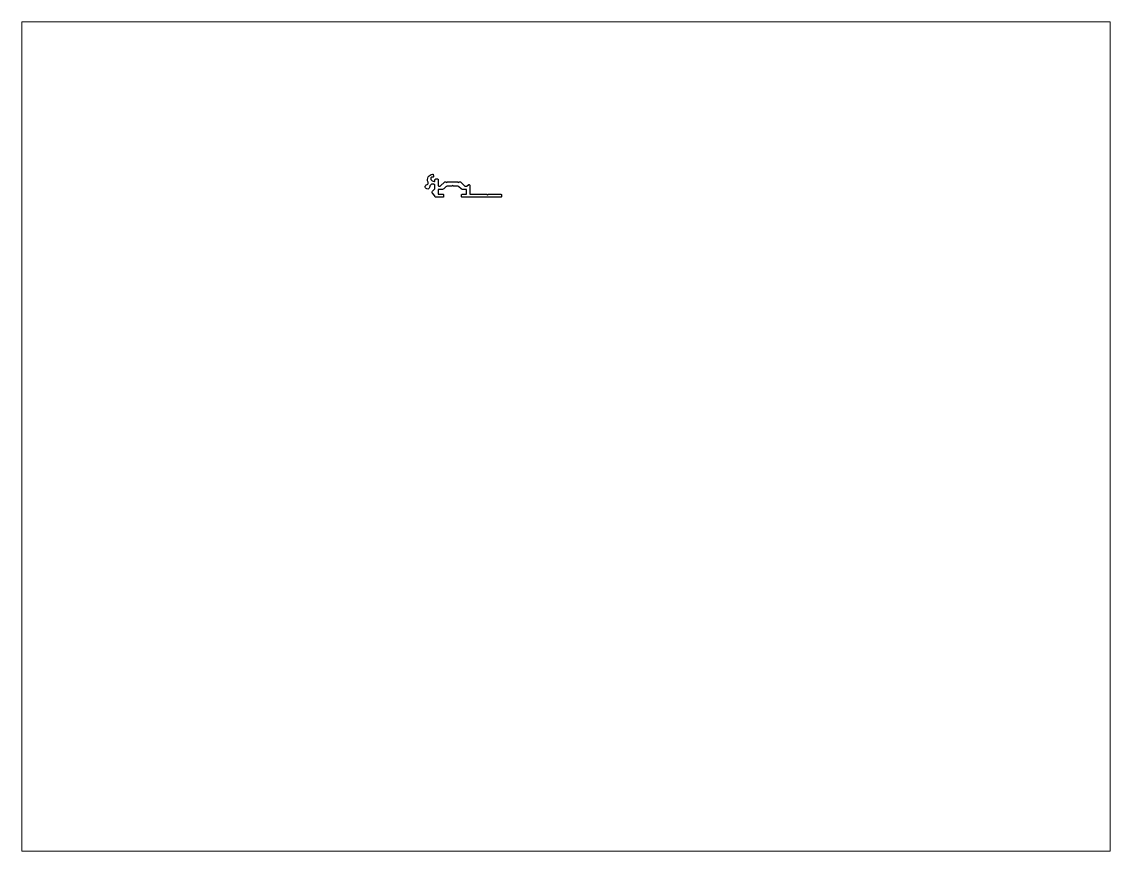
# Paper-space layout 'Layout1' of a CAD drawing. Extents: x 27 to 240, y 20 to 183.
# The model-space entities are those that its viewports show. They can reach past a viewport. Long polylines and large blocks are cut down to what shows.
import ezdxf

# ---------------------------------------------------------------- set-up
doc = ezdxf.new("R2010")
doc.units = 0
doc.header["$LTSCALE"] = 15
doc.layers.get('0').update_dxf_attribs({"linetype": 'CONTINUOUS'})

msp = doc.modelspace()

# ---------------------------------------------------------------- linework, layer by layer
at = {"color": 7, "linetype": 'CONTINUOUS'}
msp.add_lwpolyline([(144.38, 221.55), (145.01, 221.55, -0.414214), (145.21, 221.35), (145.21, 219.25, 0.414214), (145.41, 219.05), (145.93, 219.05, 0.198912), (146.07, 219.11), (147.42, 220.46, -0.198912), (147.63, 220.55), (147.96, 220.55), (148.26, 220.25), (148.56, 220.55), (152.06, 220.55), (152.36, 220.25), (152.66, 220.55), (153.01, 220.55, -0.198526), (153.18, 220.48), (154.54, 219.13, 0.199299), (154.71, 219.05), (155.37, 219.05, 0.198912), (155.54, 219.13), (155.9, 219.48, -0.244399), (156.12, 219.55, -0.465964), (156.41, 219.3), (156.41, 216.15), (162.41, 216.15), (162.71, 215.85), (163.01, 216.15), (167.41, 216.15, -0.414214), (167.66, 215.9), (167.66, 215.3, -0.414214), (167.41, 215.05), (153.76, 215.05, -0.414214), (153.51, 215.3), (153.51, 215.9, -0.414214), (153.76, 216.15), (155.21, 216.15), (155.21, 217.85), (153.75, 217.85, -0.199299), (153.4, 218), (152.59, 218.81, 0.199299), (152.24, 218.95), (150.61, 218.95), (150.31, 219.25), (150.01, 218.95), (148.32, 218.95, 0.198912), (147.96, 218.81), (147.16, 218, -0.198912), (146.8, 217.85), (145.21, 217.85), (145.21, 216.15), (146.91, 216.15, -0.414214), (147.11, 215.95), (147.11, 215.25, -0.414214), (146.91, 215.05), (144.31, 215.05, -0.414203), (144.01, 215.35), (144.01, 215.52, 0.198903), (143.92, 215.73), (143.16, 216.49, -0.416898), (143.16, 217.2), (143.92, 217.97, 0.198912), (144.01, 218.18), (144.01, 219.36, 0.441134), (143.68, 219.66, -0.091413), (143, 219.72, 0.308959), (142.68, 219.61), (142.26, 219.06, 0.191412), (142.2, 218.85, -2.387531), (141.31, 219.56, 0.45003), (141.62, 220.41, -0.518212), (143.24, 223.25, -0.391592), (143.46, 223.09), (143.56, 222.5, -0.466313), (143.27, 222.15), (142.9, 222.15, 0.414214), (142.6, 221.85), (142.6, 221.6, 0.155991), (142.65, 221.42, 0.276862), (143.77, 220.69, 0.424843), (144.08, 220.99), (144.08, 221.25, -0.414214)], format="xyb", close=True, dxfattribs=at)

psp = doc.layouts.get("Layout1")

# ---------------------------------------------------------------- viewports
at = {"layer": '0', "color": 0, "linetype": 'BYBLOCK', "ltscale": 0.05}
psp.add_viewport(center=(133.35, 101.6), size=(213.36, 162.56), view_center_point=(190.51, 130.3), view_height=293.8955, dxfattribs=at)

doc.saveas('drawing.dxf')
